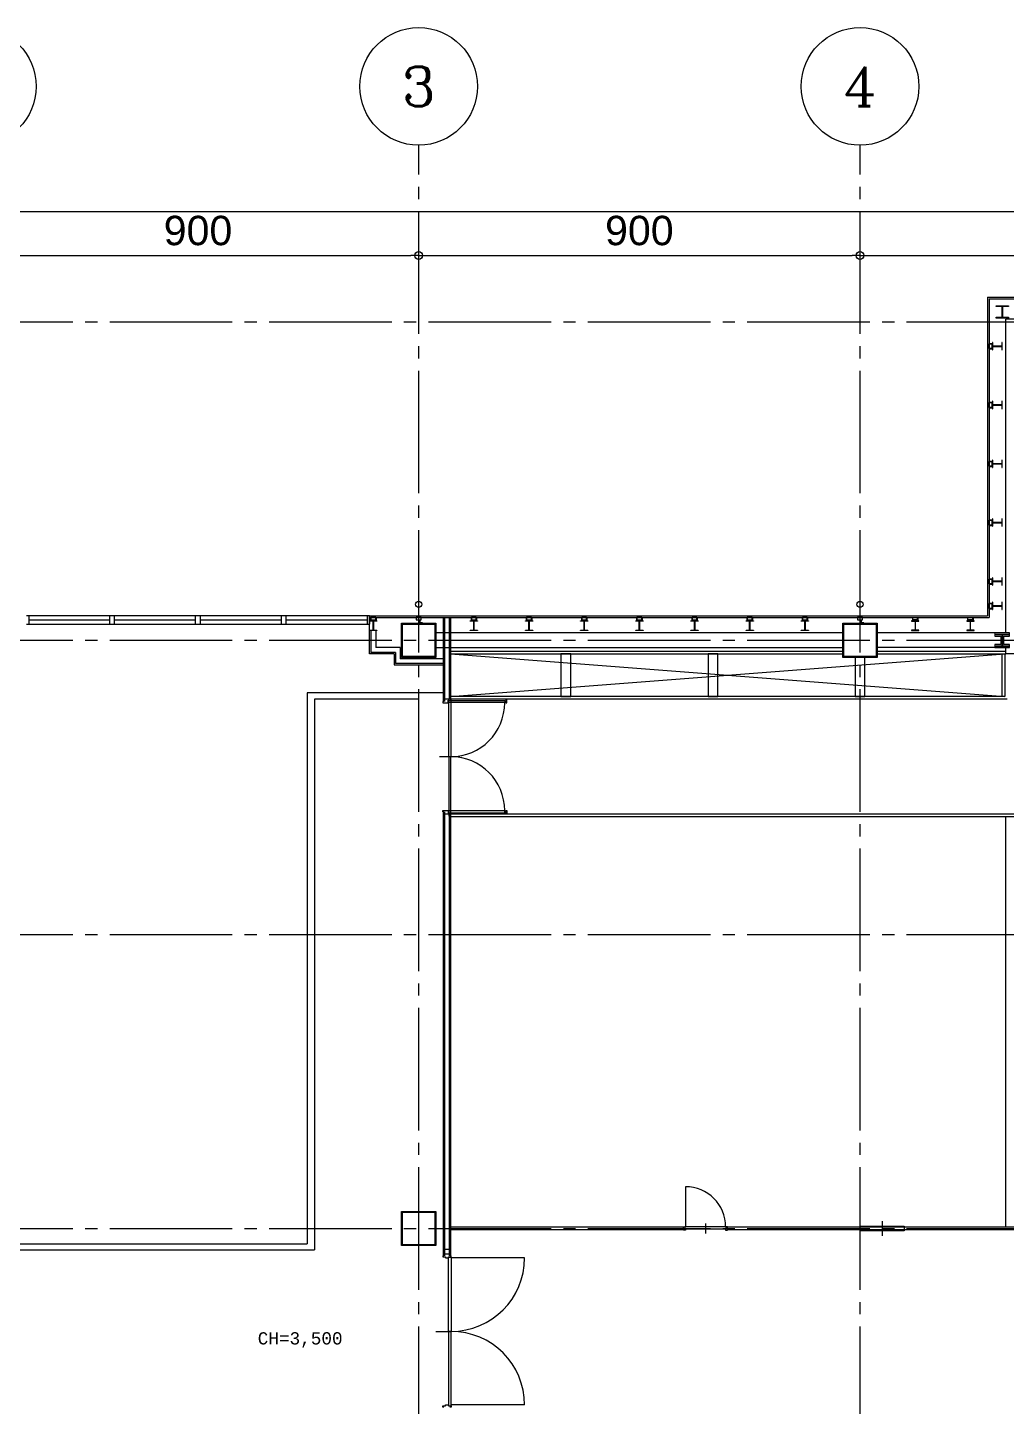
# Model space of a CAD drawing. Header units: millimetres. Extents: x -48783 to 30095, y 6477 to 24477.
# Drawn here: x 1002 to 2998, y 17187 to 20000 of the extents above; entities that cross this region are included whole.
import ezdxf
from ezdxf.enums import TextEntityAlignment as Align

# ---------------------------------------------------------------- set-up
doc = ezdxf.new("R2010")
doc.units = ezdxf.units.MM
doc.header["$LTSCALE"] = 100
doc.linetypes.add('X-N-FAB-L20$0$COL-CEN-LIN', pattern=[3.25, 2.5, -0.25, 0.25, -0.25])
for name, color, linetype in [('0-XREF', 7, 'Continuous'), ('X-N-FAB-L20$0$0-MC', 8, 'Continuous'), ('X-N-FAB-L20$0$0-NC', 8, 'Continuous'), ('X-N-FAB-L20$0$08', 8, 'Continuous'), ('X-N-FAB-L20$0$200K新增範圍', 8, 'Continuous'), ('X-N-FAB-L20$0$BLOCK', 8, 'Continuous'), ('X-N-FAB-L20$0$CCL', 8, 'X-N-FAB-L20$0$COL-CEN-LIN'), ('X-N-FAB-L20$0$COL-S', 8, 'Continuous')]:
    doc.layers.add(name, color=color, linetype=linetype)
doc.layers.add('X-N-FAB-L20$0$A-BLOCK', color=8, linetype='Continuous', plot=False)
doc.layers.add('X-N-FAB-L20$0$DIM', color=8, linetype='Continuous', plot=False)
doc.styles.add('X-N-FAB-L20$0$ATS', font='monotxt', dxfattribs={"bigfont": 'BIGFONT'})
doc.styles.add('X-N-FAB-L20$0$COL-NUM', font='romanc')
doc.styles.add('X-N-FAB-L20$0$DimStyUse', font='romans.shx', dxfattribs={"width": 0.7})
doc.styles.add('X-N-FAB-L20$0$Gen-Text', font='arial.ttf', dxfattribs={"height": 2.5})
doc.dimstyles.new('X-N-FAB-L20$0$CIRL', dxfattribs={"dimtxt": 30, "dimasz": 8, "dimexe": 8, "dimexo": 0, "dimgap": 5, "dimtad": 1, "dimdsep": 46, "dimtxsty": 'X-N-FAB-L20$0$DimStyUse', "dimblk": 'X-N-FAB-L20$0$_Origin', "dimcen": 10, "dimdle": 8, "dimclrt": 2, "dimazin": 0, "dimtfac": 1, "dimtix": 1, "dimtmove": 2, "dimatfit": 3, "dimfxl": 10, "dimtolj": 1, "dimarcsym": 0})

# ---------------------------------------------------------------- blocks, each defined once
blk = doc.blocks.new('X-N-FAB-L20$0$_Origin')
at = {"color": 0, "linetype": 'ByBlock', "lineweight": -2}
blk.add_line((0, 0), (-1, 0), dxfattribs=at)
blk.add_circle((0, 0), 0.5, dxfattribs=at)
blk = doc.blocks.new('*D133')
at = {"layer": 'DefPoints', "color": 0, "transparency": 16777216}
for p in [(27970, 9025), (1020, 8935), (27970, 8935)]:
    blk.add_point(p, dxfattribs=at)
at = {"layer": 'X-N-FAB-L20$0$DIM', "color": 0, "lineweight": -2, "transparency": 16777216}
for p, q in [((1020, 8935), (1020, 9045)), ((27970, 8935), (27970, 9045)), ((1036, 9025), (27954, 9025))]:
    blk.add_line(p, q, dxfattribs=at)
at = {"layer": 'X-N-FAB-L20$0$DIM', "color": 0, "lineweight": -2, "transparency": 16777216, "xscale": 16, "yscale": 16, "zscale": 16, "rotation": 180}
blk.add_blockref('X-N-FAB-L20$0$_Origin', (1020, 9025), dxfattribs=at)
at = {"layer": 'X-N-FAB-L20$0$DIM', "color": 0, "lineweight": -2, "transparency": 16777216, "xscale": 16, "yscale": 16, "zscale": 16}
blk.add_blockref('X-N-FAB-L20$0$_Origin', (27970, 9025), dxfattribs=at)
at = {"layer": 'X-N-FAB-L20$0$DIM', "color": 2, "transparency": 16777216, "insert": (14495, 9075.6), "char_height": 2.5, "attachment_point": 5, "style": 'X-N-FAB-L20$0$Gen-Text'}
blk.add_mtext('\\A1;{\\H24x;26950}', dxfattribs=at)
blk = doc.blocks.new('X-N-FAB-L20$0$cn-y')
at = {"layer": 'X-N-FAB-L20$0$0-MC'}
blk.add_circle((-50, 0), 50, dxfattribs=at)
at = {"layer": 'X-N-FAB-L20$0$0-NC', "style": 'X-N-FAB-L20$0$COL-NUM'}
blk.add_attdef('GRID-Y', text='', height=50, dxfattribs=at).set_placement((-50, 0), align=Align.MIDDLE_CENTER)
blk = doc.blocks.new('*D135')
at = {"layer": 'DefPoints', "color": 0, "transparency": 16777216}
for p in [(2820, 8935), (1920, 8845), (2820, 8845)]:
    blk.add_point(p, dxfattribs=at)
at = {"layer": 'X-N-FAB-L20$0$DIM', "color": 0, "lineweight": -2, "transparency": 16777216}
for p, q in [((1920, 8845), (1920, 8955)), ((2820, 8845), (2820, 8955)), ((1936, 8935), (2804, 8935))]:
    blk.add_line(p, q, dxfattribs=at)
at = {"layer": 'X-N-FAB-L20$0$DIM', "color": 0, "lineweight": -2, "transparency": 16777216, "xscale": 16, "yscale": 16, "zscale": 16, "rotation": 180}
blk.add_blockref('X-N-FAB-L20$0$_Origin', (1920, 8935), dxfattribs=at)
at = {"layer": 'X-N-FAB-L20$0$DIM', "color": 0, "lineweight": -2, "transparency": 16777216, "xscale": 16, "yscale": 16, "zscale": 16}
blk.add_blockref('X-N-FAB-L20$0$_Origin', (2820, 8935), dxfattribs=at)
at = {"layer": 'X-N-FAB-L20$0$DIM', "color": 2, "transparency": 16777216, "insert": (2370, 8985.6), "char_height": 2.5, "attachment_point": 5, "style": 'X-N-FAB-L20$0$Gen-Text'}
blk.add_mtext('\\A1;{\\H24x;900}', dxfattribs=at)
blk = doc.blocks.new('*D136')
at = {"layer": 'DefPoints', "color": 0, "transparency": 16777216}
for p in [(3720, 8935), (2820, 8845), (3720, 8845)]:
    blk.add_point(p, dxfattribs=at)
at = {"layer": 'X-N-FAB-L20$0$DIM', "color": 0, "lineweight": -2, "transparency": 16777216}
for p, q in [((2820, 8845), (2820, 8955)), ((3720, 8845), (3720, 8955)), ((2836, 8935), (3704, 8935))]:
    blk.add_line(p, q, dxfattribs=at)
at = {"layer": 'X-N-FAB-L20$0$DIM', "color": 0, "lineweight": -2, "transparency": 16777216, "xscale": 16, "yscale": 16, "zscale": 16, "rotation": 180}
blk.add_blockref('X-N-FAB-L20$0$_Origin', (2820, 8935), dxfattribs=at)
at = {"layer": 'X-N-FAB-L20$0$DIM', "color": 0, "lineweight": -2, "transparency": 16777216, "xscale": 16, "yscale": 16, "zscale": 16}
blk.add_blockref('X-N-FAB-L20$0$_Origin', (3720, 8935), dxfattribs=at)
at = {"layer": 'X-N-FAB-L20$0$DIM', "color": 2, "transparency": 16777216, "insert": (3270, 8985.6), "char_height": 2.5, "attachment_point": 5, "style": 'X-N-FAB-L20$0$Gen-Text'}
blk.add_mtext('\\A1;{\\H24x;900}', dxfattribs=at)
blk = doc.blocks.new('*D137')
at = {"layer": 'DefPoints', "color": 0, "transparency": 16777216}
for p in [(4620, 8935), (3720, 8845), (4620, 8845)]:
    blk.add_point(p, dxfattribs=at)
at = {"layer": 'X-N-FAB-L20$0$DIM', "color": 0, "lineweight": -2, "transparency": 16777216}
for p, q in [((3720, 8845), (3720, 8955)), ((4620, 8845), (4620, 8955)), ((3736, 8935), (4604, 8935))]:
    blk.add_line(p, q, dxfattribs=at)
at = {"layer": 'X-N-FAB-L20$0$DIM', "color": 0, "lineweight": -2, "transparency": 16777216, "xscale": 16, "yscale": 16, "zscale": 16, "rotation": 180}
blk.add_blockref('X-N-FAB-L20$0$_Origin', (3720, 8935), dxfattribs=at)
at = {"layer": 'X-N-FAB-L20$0$DIM', "color": 0, "lineweight": -2, "transparency": 16777216, "xscale": 16, "yscale": 16, "zscale": 16}
blk.add_blockref('X-N-FAB-L20$0$_Origin', (4620, 8935), dxfattribs=at)
at = {"layer": 'X-N-FAB-L20$0$DIM', "color": 2, "transparency": 16777216, "insert": (4170, 8985.6), "char_height": 2.5, "attachment_point": 5, "style": 'X-N-FAB-L20$0$Gen-Text'}
blk.add_mtext('\\A1;{\\H24x;900}', dxfattribs=at)
blk = doc.blocks.new('X-N-FAB-L20$0$A$Cc7bb84f0')
at = {"layer": 'X-N-FAB-L20$0$COL-S'}
for points in [[(0, 70), (70, 70), (70, 0), (0, 0)], [(2, 68), (68, 68), (68, 2), (2, 2)]]:
    blk.add_lwpolyline(points, close=True, dxfattribs=at)
blk = doc.blocks.new('X-N-FAB-L20$0$A$C1d07c4d4')
for centre in [(2517.4, 8198.6), (3417.4, 8198.6), (3417.4, 8198.6)]:
    blk.add_circle(centre, 6.25)
at = {"layer": 'X-N-FAB-L20$0$08'}
for p, q in [((3677.4, 8825), (4057.4, 8825)), ((3677.4, 8825), (3677.4, 8175)), ((3680.9, 8821.5), (4053.9, 8821.5)), ((3680.9, 8821.5), (3680.9, 8171.5)), ((4020.4, 8780), (3714.4, 8780)), ((3714.4, 8140), (3714.4, 8780)), ((2417.4, 8175), (1717.4, 8175)), ((1717.4, 8158), (2417.4, 8158)), ((1722.4, 8175), (1722.4, 8158)), ((1722.4, 8166.5), (1887.4, 8166.5)), ((1887.4, 8158), (1887.4, 8175)), ((1897.4, 8158), (1897.4, 8175)), ((1897.4, 8166.5), (2062.4, 8166.5)), ((2062.4, 8158), (2062.4, 8175)), ((2072.4, 8158), (2072.4, 8175)), ((2072.4, 8166.5), (2237.4, 8166.5)), ((2237.4, 8158), (2237.4, 8175)), ((2247.4, 8158), (2247.4, 8175)), ((2247.4, 8166.5), (2412.4, 8166.5)), ((2412.4, 8175), (2412.4, 8158)), ((2417.4, 8097.5), (2417.4, 8175)), ((2417.4, 8175), (2417.4, 8158)), ((2417.4, 8175), (3677.4, 8175)), ((2417.4, 8171.5), (3680.9, 8171.5)), ((2567.4, 8171.5), (2567.4, 8000)), ((2569.9, 8171.5), (2569.9, 8000)), ((2579.9, 8171.5), (2579.9, 8005)), ((2582.4, 8171.5), (2582.4, 8005)), ((2419.9, 8145), (2419.9, 8100)), ((2429.9, 8145), (2429.9, 8110)), ((3714.4, 8140), (3452.4, 8140)), ((2479.9, 8110), (2429.9, 8110)), ((2479.9, 8110), (2479.9, 8087.5)), ((2582.4, 8102.5), (3382.4, 8102.5)), ((3714.4, 8110), (3452.4, 8110)), ((3452.4, 8102.5), (3714.4, 8102.5)), ((3714.4, 8097.5), (3714.4, 8110)), ((2467.4, 8097.5), (2417.4, 8097.5)), ((2469.9, 8100), (2419.9, 8100)), ((2467.4, 8097.5), (2467.4, 8075)), ((2467.4, 8075), (2567.4, 8075)), ((2469.9, 8100), (2469.9, 8077.5)), ((2567.4, 8077.5), (2469.9, 8077.5)), ((2567.4, 8087.5), (2479.9, 8087.5)), ((2582.4, 8097.5), (3712.4, 8010)), ((2582.4, 8010), (3712.4, 8097.5)), ((2582.4, 8097.5), (3382.4, 8097.5)), ((3452.4, 8097.5), (3714.4, 8097.5)), ((3712.4, 8097.5), (3712.4, 8010)), ((3742.4, 8097.5), (3714.4, 8097.5)), ((2289.9, 8017.5), (2289.9, 6893.5)), ((2567.4, 8017.5), (2289.9, 8017.5)), ((2517.4, 8005), (2304.9, 8005)), ((2304.9, 8005), (2304.9, 6881.5)), ((3712.4, 8010), (2582.4, 8010)), ((3717.4, 8005), (2582.4, 8005)), ((2589.9, 7887.5), (2559.9, 7887.5)), ((2567.4, 7775), (2567.4, 6869.5)), ((2569.9, 7775), (2569.9, 6869.5)), ((2579.9, 7770), (2579.9, 6869.5)), ((2582.4, 7770), (2582.4, 6869.5)), ((3732.4, 7770), (2582.4, 7770)), ((3732.4, 7765), (2582.4, 7765)), ((3714.9, 6927.5), (3714.9, 7765)), ((3061.5, 7010.3), (3061.5, 6928.5)), ((3057.4, 6927.5), (2582.4, 6927.5)), ((3057.4, 6922.5), (2582.4, 6922.5)), ((3102.4, 6935), (3102.4, 6915)), ((3747.4, 6927.5), (3147.4, 6927.5)), ((3747.4, 6922.5), (3147.4, 6922.5)), ((3462.4, 6940), (3462.4, 6910)), ((1667.4, 6893.5), (2289.9, 6893.5)), ((1314.8, 6881.5), (2304.9, 6881.5)), ((2733.4, 6865), (2583.4, 6865)), ((2552.4, 6715), (2582.4, 6715)), ((2733.4, 6565), (2583.4, 6565))]:
    blk.add_line(p, q, dxfattribs=at)
for points in [[(3719.9, 8782.5), (3694.9, 8782.5), (3694.9, 8783.9), (3707, 8783.9), (3707, 8806.1), (3694.9, 8806.1), (3694.9, 8807.5), (3719.9, 8807.5), (3719.9, 8806.1), (3707.9, 8806.1), (3707.9, 8783.9), (3719.9, 8783.9)], [(3685.9, 8730), (3685.9, 8720), (3680.9, 8720), (3680.9, 8730)], [(3682.4, 8730.6), (3687.4, 8730.6), (3687.4, 8725.6), (3686.8, 8725.6), (3686.8, 8730), (3682.4, 8730)], [(3682.4, 8719.4), (3687.4, 8719.4), (3687.4, 8724.4), (3686.8, 8724.4), (3686.8, 8720), (3682.4, 8720)], [(3687.4, 8732.5), (3687.4, 8717.5), (3688.3, 8717.5), (3688.3, 8724.7), (3706.5, 8724.7), (3706.5, 8717.5), (3707.4, 8717.5), (3707.4, 8732.5), (3706.5, 8732.5), (3706.5, 8725.3), (3688.3, 8725.3), (3688.3, 8732.5)], [(3685.9, 8610), (3685.9, 8600), (3680.9, 8600), (3680.9, 8610)], [(3682.4, 8610.6), (3687.4, 8610.6), (3687.4, 8605.6), (3686.8, 8605.6), (3686.8, 8610), (3682.4, 8610)], [(3687.4, 8612.5), (3687.4, 8597.5), (3688.3, 8597.5), (3688.3, 8604.7), (3706.5, 8604.7), (3706.5, 8597.5), (3707.4, 8597.5), (3707.4, 8612.5), (3706.5, 8612.5), (3706.5, 8605.3), (3688.3, 8605.3), (3688.3, 8612.5)], [(3682.4, 8599.4), (3687.4, 8599.4), (3687.4, 8604.4), (3686.8, 8604.4), (3686.8, 8600), (3682.4, 8600)], [(3685.9, 8490), (3685.9, 8480), (3680.9, 8480), (3680.9, 8490)], [(3682.4, 8490.6), (3687.4, 8490.6), (3687.4, 8485.6), (3686.8, 8485.6), (3686.8, 8490), (3682.4, 8490)], [(3682.4, 8479.4), (3687.4, 8479.4), (3687.4, 8484.4), (3686.8, 8484.4), (3686.8, 8480), (3682.4, 8480)], [(3687.4, 8492.5), (3687.4, 8477.5), (3688.3, 8477.5), (3688.3, 8484.7), (3706.5, 8484.7), (3706.5, 8477.5), (3707.4, 8477.5), (3707.4, 8492.5), (3706.5, 8492.5), (3706.5, 8485.3), (3688.3, 8485.3), (3688.3, 8492.5)], [(3685.9, 8370), (3685.9, 8360), (3680.9, 8360), (3680.9, 8370)], [(3682.4, 8370.6), (3687.4, 8370.6), (3687.4, 8365.6), (3686.8, 8365.6), (3686.8, 8370), (3682.4, 8370)], [(3682.4, 8359.4), (3687.4, 8359.4), (3687.4, 8364.4), (3686.8, 8364.4), (3686.8, 8360), (3682.4, 8360)], [(3687.4, 8372.5), (3687.4, 8357.5), (3688.3, 8357.5), (3688.3, 8364.7), (3706.5, 8364.7), (3706.5, 8357.5), (3707.4, 8357.5), (3707.4, 8372.5), (3706.5, 8372.5), (3706.5, 8365.3), (3688.3, 8365.3), (3688.3, 8372.5)], [(3685.9, 8250), (3685.9, 8240), (3680.9, 8240), (3680.9, 8250)], [(3682.4, 8250.6), (3687.4, 8250.6), (3687.4, 8245.6), (3686.8, 8245.6), (3686.8, 8250), (3682.4, 8250)], [(3682.4, 8239.4), (3687.4, 8239.4), (3687.4, 8244.4), (3686.8, 8244.4), (3686.8, 8240), (3682.4, 8240)], [(3687.4, 8252.5), (3687.4, 8237.5), (3688.3, 8237.5), (3688.3, 8244.7), (3706.5, 8244.7), (3706.5, 8237.5), (3707.4, 8237.5), (3707.4, 8252.5), (3706.5, 8252.5), (3706.5, 8245.3), (3688.3, 8245.3), (3688.3, 8252.5)], [(3685.9, 8200), (3685.9, 8190), (3680.9, 8190), (3680.9, 8200)], [(3682.4, 8200.6), (3687.4, 8200.6), (3687.4, 8195.6), (3686.8, 8195.6), (3686.8, 8200), (3682.4, 8200)], [(3682.4, 8189.4), (3687.4, 8189.4), (3687.4, 8194.4), (3686.8, 8194.4), (3686.8, 8190), (3682.4, 8190)], [(3687.4, 8202.5), (3687.4, 8187.5), (3688.3, 8187.5), (3688.3, 8194.7), (3706.5, 8194.7), (3706.5, 8187.5), (3707.4, 8187.5), (3707.4, 8202.5), (3706.5, 8202.5), (3706.5, 8195.3), (3688.3, 8195.3), (3688.3, 8202.5)], [(2417.4, 8165), (2432.4, 8165), (2432.4, 8164.1), (2425.2, 8164.1), (2425.2, 8145.9), (2432.4, 8145.9), (2432.4, 8145), (2417.4, 8145), (2417.4, 8145.9), (2424.6, 8145.9), (2424.6, 8164.1), (2417.4, 8164.1)], [(2419.3, 8170), (2419.3, 8165), (2424.3, 8165), (2424.3, 8165.6), (2419.9, 8165.6), (2419.9, 8170)], [(2419.9, 8166.5), (2429.9, 8166.5), (2429.9, 8171.5), (2419.9, 8171.5)], [(2430.5, 8170), (2430.5, 8165), (2425.5, 8165), (2425.5, 8165.6), (2429.9, 8165.6), (2429.9, 8170)], [(2482.4, 8090), (2482.4, 8160), (2552.4, 8160), (2552.4, 8090)], [(2484.4, 8092), (2484.4, 8158), (2550.4, 8158), (2550.4, 8092)], [(2512.4, 8166.5), (2522.4, 8166.5), (2522.4, 8171.5), (2512.4, 8171.5)], [(2514.9, 8166.5), (2519.9, 8166.5), (2519.9, 8161.5), (2519.3, 8161.5), (2519.3, 8165.9), (2514.9, 8165.9)], [(2516.4, 8175), (2518.4, 8175), (2518.4, 8171.5), (2516.4, 8171.5)], [(2519.9, 8165), (2519.9, 8160), (2524.9, 8160), (2524.9, 8160.6), (2520.5, 8160.6), (2520.5, 8165)], [(2622.4, 8165), (2637.4, 8165), (2637.4, 8164.1), (2630.2, 8164.1), (2630.2, 8145.9), (2637.4, 8145.9), (2637.4, 8145), (2622.4, 8145), (2622.4, 8145.9), (2629.6, 8145.9), (2629.6, 8164.1), (2622.4, 8164.1)], [(2624.3, 8170), (2624.3, 8165), (2629.3, 8165), (2629.3, 8165.6), (2624.9, 8165.6), (2624.9, 8170)], [(2624.9, 8166.5), (2634.9, 8166.5), (2634.9, 8171.5), (2624.9, 8171.5)], [(2635.5, 8170), (2635.5, 8165), (2630.5, 8165), (2630.5, 8165.6), (2634.9, 8165.6), (2634.9, 8170)], [(2734.9, 8165), (2749.9, 8165), (2749.9, 8164.1), (2742.7, 8164.1), (2742.7, 8145.9), (2749.9, 8145.9), (2749.9, 8145), (2734.9, 8145), (2734.9, 8145.9), (2742.1, 8145.9), (2742.1, 8164.1), (2734.9, 8164.1)], [(2736.8, 8170), (2736.8, 8165), (2741.8, 8165), (2741.8, 8165.6), (2737.4, 8165.6), (2737.4, 8170)], [(2737.4, 8166.5), (2747.4, 8166.5), (2747.4, 8171.5), (2737.4, 8171.5)], [(2748, 8170), (2748, 8165), (2743, 8165), (2743, 8165.6), (2747.4, 8165.6), (2747.4, 8170)], [(2847.4, 8165), (2862.4, 8165), (2862.4, 8164.1), (2855.2, 8164.1), (2855.2, 8145.9), (2862.4, 8145.9), (2862.4, 8145), (2847.4, 8145), (2847.4, 8145.9), (2854.6, 8145.9), (2854.6, 8164.1), (2847.4, 8164.1)], [(2849.3, 8170), (2849.3, 8165), (2854.3, 8165), (2854.3, 8165.6), (2849.9, 8165.6), (2849.9, 8170)], [(2849.9, 8166.5), (2859.9, 8166.5), (2859.9, 8171.5), (2849.9, 8171.5)], [(2860.5, 8170), (2860.5, 8165), (2855.5, 8165), (2855.5, 8165.6), (2859.9, 8165.6), (2859.9, 8170)], [(2959.9, 8165), (2974.9, 8165), (2974.9, 8164.1), (2967.7, 8164.1), (2967.7, 8145.9), (2974.9, 8145.9), (2974.9, 8145), (2959.9, 8145), (2959.9, 8145.9), (2967.1, 8145.9), (2967.1, 8164.1), (2959.9, 8164.1)], [(2961.8, 8170), (2961.8, 8165), (2966.8, 8165), (2966.8, 8165.6), (2962.4, 8165.6), (2962.4, 8170)], [(2962.4, 8166.5), (2972.4, 8166.5), (2972.4, 8171.5), (2962.4, 8171.5)], [(2973, 8170), (2973, 8165), (2968, 8165), (2968, 8165.6), (2972.4, 8165.6), (2972.4, 8170)], [(3072.4, 8165), (3087.4, 8165), (3087.4, 8164.1), (3080.2, 8164.1), (3080.2, 8145.9), (3087.4, 8145.9), (3087.4, 8145), (3072.4, 8145), (3072.4, 8145.9), (3079.6, 8145.9), (3079.6, 8164.1), (3072.4, 8164.1)], [(3074.3, 8170), (3074.3, 8165), (3079.3, 8165), (3079.3, 8165.6), (3074.9, 8165.6), (3074.9, 8170)], [(3074.9, 8166.5), (3084.9, 8166.5), (3084.9, 8171.5), (3074.9, 8171.5)], [(3085.5, 8170), (3085.5, 8165), (3080.5, 8165), (3080.5, 8165.6), (3084.9, 8165.6), (3084.9, 8170)], [(3184.9, 8165), (3199.9, 8165), (3199.9, 8164.1), (3192.7, 8164.1), (3192.7, 8145.9), (3199.9, 8145.9), (3199.9, 8145), (3184.9, 8145), (3184.9, 8145.9), (3192.1, 8145.9), (3192.1, 8164.1), (3184.9, 8164.1)], [(3186.8, 8170), (3186.8, 8165), (3191.8, 8165), (3191.8, 8165.6), (3187.4, 8165.6), (3187.4, 8170)], [(3187.4, 8166.5), (3197.4, 8166.5), (3197.4, 8171.5), (3187.4, 8171.5)], [(3198, 8170), (3198, 8165), (3193, 8165), (3193, 8165.6), (3197.4, 8165.6), (3197.4, 8170)], [(3297.4, 8165), (3312.4, 8165), (3312.4, 8164.1), (3305.2, 8164.1), (3305.2, 8145.9), (3312.4, 8145.9), (3312.4, 8145), (3297.4, 8145), (3297.4, 8145.9), (3304.6, 8145.9), (3304.6, 8164.1), (3297.4, 8164.1)], [(3299.3, 8170), (3299.3, 8165), (3304.3, 8165), (3304.3, 8165.6), (3299.9, 8165.6), (3299.9, 8170)], [(3299.9, 8166.5), (3309.9, 8166.5), (3309.9, 8171.5), (3299.9, 8171.5)], [(3310.5, 8170), (3310.5, 8165), (3305.5, 8165), (3305.5, 8165.6), (3309.9, 8165.6), (3309.9, 8170)], [(3382.4, 8090), (3382.4, 8160), (3452.4, 8160), (3452.4, 8090)], [(3384.4, 8092), (3384.4, 8158), (3450.4, 8158), (3450.4, 8092)], [(3412.4, 8166.5), (3422.4, 8166.5), (3422.4, 8171.5), (3412.4, 8171.5)], [(3414.9, 8166.5), (3419.9, 8166.5), (3419.9, 8161.5), (3419.3, 8161.5), (3419.3, 8165.9), (3414.9, 8165.9)], [(3416.4, 8175), (3418.4, 8175), (3418.4, 8171.5), (3416.4, 8171.5)], [(3419.9, 8165), (3419.9, 8160), (3424.9, 8160), (3424.9, 8160.6), (3420.5, 8160.6), (3420.5, 8165)], [(3537.4, 8165), (3522.4, 8165), (3522.4, 8164.1), (3529.6, 8164.1), (3529.6, 8145.9), (3522.4, 8145.9), (3522.4, 8145), (3537.4, 8145), (3537.4, 8145.9), (3530.2, 8145.9), (3530.2, 8164.1), (3537.4, 8164.1)], [(3524.3, 8170), (3524.3, 8165), (3529.3, 8165), (3529.3, 8165.6), (3524.9, 8165.6), (3524.9, 8170)], [(3534.9, 8166.5), (3524.9, 8166.5), (3524.9, 8171.5), (3534.9, 8171.5)], [(3535.5, 8170), (3535.5, 8165), (3530.5, 8165), (3530.5, 8165.6), (3534.9, 8165.6), (3534.9, 8170)], [(3649.9, 8165), (3634.9, 8165), (3634.9, 8164.1), (3642.1, 8164.1), (3642.1, 8145.9), (3634.9, 8145.9), (3634.9, 8145), (3649.9, 8145), (3649.9, 8145.9), (3642.7, 8145.9), (3642.7, 8164.1), (3649.9, 8164.1)], [(3636.8, 8170), (3636.8, 8165), (3641.8, 8165), (3641.8, 8165.6), (3637.4, 8165.6), (3637.4, 8170)], [(3647.4, 8166.5), (3637.4, 8166.5), (3637.4, 8171.5), (3647.4, 8171.5)], [(3648, 8170), (3648, 8165), (3643, 8165), (3643, 8165.6), (3647.4, 8165.6), (3647.4, 8170)], [(2552.4, 8110), (3382.4, 8110), (3382.4, 8140), (2552.4, 8140)], [(3722.4, 8140), (3692.4, 8140), (3692.4, 8133.6), (3704.5, 8133.6), (3704.5, 8116.4), (3692.4, 8116.4), (3692.4, 8110), (3722.4, 8110), (3722.4, 8116.4), (3710.4, 8116.4), (3710.4, 8133.6), (3722.4, 8133.6)], [(3719.9, 8112.5), (3694.9, 8112.5), (3694.9, 8113.9), (3707, 8113.9), (3707, 8136.1), (3694.9, 8136.1), (3694.9, 8137.5), (3719.9, 8137.5), (3719.9, 8136.1), (3707.9, 8136.1), (3707.9, 8113.9), (3719.9, 8113.9)], [(2807.4, 8010), (2827.4, 8010), (2827.4, 8097.5), (2807.4, 8097.5)], [(3107.4, 8010), (3127.4, 8010), (3127.4, 8097.5), (3107.4, 8097.5)], [(3407.4, 8010), (3427.4, 8010), (3427.4, 8090), (3407.4, 8090)], [(2578.9, 8002), (2692.9, 8002), (2692.9, 7998), (2578.9, 7998)], [(2582.9, 7887.5), (2578.9, 7887.5), (2578.9, 8002), (2582.9, 8002)], [(2582.9, 7887.5), (2578.9, 7887.5), (2578.9, 7773), (2582.9, 7773)], [(2578.9, 7773), (2692.9, 7773), (2692.9, 7777), (2578.9, 7777)], [(2482.4, 6890), (2482.4, 6960), (2552.4, 6960), (2552.4, 6890)], [(2484.4, 6892), (2484.4, 6958), (2550.4, 6958), (2550.4, 6892)], [(3061.5, 6924), (3061.5, 6921.5), (3057.4, 6921.5), (3057.4, 6928.5), (3059.9, 6928.5), (3059.9, 6924)], [(3144.4, 6928.5), (3060.4, 6928.5), (3060.4, 6924.5), (3144.4, 6924.5)], [(3143.3, 6924), (3143.3, 6921.5), (3147.4, 6921.5), (3147.4, 6928.5), (3144.9, 6928.5), (3144.9, 6924)], [(3417.4, 6920), (3417.4, 6930), (3507.4, 6930), (3507.4, 6920)], [(2579.9, 6882.5), (2579.9, 6872.5), (2569.9, 6872.5), (2569.9, 6882.5)], [(2583.4, 6866.5), (2583.4, 6715), (2578.4, 6715), (2578.4, 6866.5)], [(2583.4, 6563.5), (2583.4, 6715), (2578.4, 6715), (2578.4, 6563.5)]]:
    blk.add_lwpolyline(points, close=True, dxfattribs=at)
for points in [[(2417.4, 8171.5), (2509.9, 8171.5)], [(2513.7, 8175.2), (2516.7, 8175.2), (2516.7, 8173.6), (2518.2, 8173.6), (2518.2, 8175.2), (2521.2, 8175.2)], [(3413.7, 8175.2), (3416.7, 8175.2), (3416.7, 8173.6), (3418.2, 8173.6), (3418.2, 8175.2), (3421.2, 8175.2)], [(3712.4, 8010), (3707.4, 8010), (3707.4, 8097.5), (3712.4, 8097.5)], [(2568.9, 8000), (2566.4, 8000), (2566.4, 7997.5), (2578.4, 7997.5), (2577.4, 7998.5), (2577.4, 8003), (2583.4, 8003), (2583.4, 8005), (2580.9, 8005)], [(2578.9, 8009), (2579.9, 8009), (2579.9, 8005), (2569.9, 8005), (2569.9, 8009), (2570.9, 8009)], [(2694.9, 8005), (2694.9, 7997.5), (2697.4, 7997.5), (2697.4, 8005), (2694.9, 8005)], [(2568.9, 7775), (2566.4, 7775), (2566.4, 7777.5), (2578.4, 7777.5), (2577.4, 7776.5), (2577.4, 7772), (2583.4, 7772), (2583.4, 7770), (2580.9, 7770)], [(2578.9, 7766), (2579.9, 7766), (2579.9, 7770), (2569.9, 7770), (2569.9, 7766), (2570.9, 7766)], [(2694.9, 7770), (2694.9, 7777.5), (2697.4, 7777.5), (2697.4, 7770), (2694.9, 7770)], [(2568.9, 6869.5), (2566.4, 6869.5), (2566.4, 6867), (2571.9, 6867), (2571.9, 6865), (2577.9, 6865), (2577.9, 6867), (2583.4, 6867), (2583.4, 6869.5), (2580.9, 6869.5)], [(2568.9, 6560.5), (2566.4, 6560.5), (2566.4, 6563), (2571.9, 6563), (2571.9, 6565), (2577.9, 6565), (2577.9, 6563), (2583.4, 6563), (2583.4, 6560.5), (2580.9, 6560.5)]]:
    blk.add_lwpolyline(points, dxfattribs=at)
for centre, radius, start, end in [((2580.9, 8000), 2.83, 45, 225), ((2582.9, 7997.5), 110, 270, 0), ((2582.9, 7777.5), 110, 0, 90), ((2580.9, 7775), 2.83, 135, 315), ((3061.5, 6928.5), 81.8, 0, 90), ((2583.4, 6865), 150, 270, 0), ((2583.4, 6565), 150, 0, 90)]:
    blk.add_arc(centre, radius, start, end, dxfattribs=at)
at = {"layer": 'X-N-FAB-L20$0$08', "style": 'X-N-FAB-L20$0$ATS'}
blk.add_text('CH=3,500', height=25, dxfattribs=at).set_placement((2275.7, 6700.9), align=Align.MIDDLE_CENTER)
blk = doc.blocks.new('X-N-FAB-L20$0$A$C20c95bda')
at = {"layer": 'X-N-FAB-L20$0$CCL'}
for p, q in [((2820, 0), (2820, 9160)), ((3720, 0), (3720, 9160)), ((240, 8800), (28330, 8800)), ((240, 8150), (28330, 8150)), ((240, 7550), (28330, 7550)), ((240, 6950), (28330, 6950))]:
    blk.add_line(p, q, dxfattribs=at)
at = {"layer": 'X-N-FAB-L20$0$200K新增範圍'}
for p in [(2785, 8115), (3685, 8115), (2785, 6915)]:
    blk.add_blockref('X-N-FAB-L20$0$A$Cc7bb84f0', p, dxfattribs=at)
at = {"layer": 'X-N-FAB-L20$0$A-BLOCK'}
ref = blk.add_blockref('X-N-FAB-L20$0$cn-y', (2040, 9280), dxfattribs=dict(at, xscale=2.399999999999997, yscale=2.399999999999997, zscale=2.399999999999997))
ref.add_attrib('GRID-Y', '2', dxfattribs={"layer": 'X-N-FAB-L20$0$0-NC', "height": 80, "style": 'X-N-FAB-L20$0$COL-NUM'}).set_placement((1920, 9280), align=Align.MIDDLE_CENTER)
ref = blk.add_blockref('X-N-FAB-L20$0$cn-y', (2940, 9280), dxfattribs=dict(at, xscale=2.399999999999997, yscale=2.399999999999997, zscale=2.399999999999997))
ref.add_attrib('GRID-Y', '3', dxfattribs={"layer": 'X-N-FAB-L20$0$0-NC', "height": 80, "style": 'X-N-FAB-L20$0$COL-NUM'}).set_placement((2820, 9280), align=Align.MIDDLE_CENTER)
ref = blk.add_blockref('X-N-FAB-L20$0$cn-y', (3840, 9280), dxfattribs=dict(at, xscale=2.399999999999997, yscale=2.399999999999997, zscale=2.399999999999997))
ref.add_attrib('GRID-Y', '4', dxfattribs={"layer": 'X-N-FAB-L20$0$0-NC', "height": 80, "style": 'X-N-FAB-L20$0$COL-NUM'}).set_placement((3720, 9280), align=Align.MIDDLE_CENTER)
at = {"layer": 'X-N-FAB-L20$0$DIM'}
for base, p1, p2, picture, middle in [((27970, 9025), (1020, 8935), (27970, 8935), '*D133', (14495, 9075.634)), ((2820, 8935), (1920, 8845), (2820, 8845), '*D135', (2370, 8985.634)), ((3720, 8935), (2820, 8845), (3720, 8845), '*D136', (3270, 8985.634)), ((4620, 8935), (3720, 8845), (4620, 8845), '*D137', (4170, 8985.634))]:
    dim = blk.add_linear_dim(base=base, p1=p1, p2=p2, text='{\\H24x;<>}', dimstyle='X-N-FAB-L20$0$CIRL', override={"dimtxt": 60, "dimasz": 16, "dimexe": 20, "dimgap": 20, "dimtxsty": 'X-N-FAB-L20$0$Gen-Text'}, dxfattribs=at)
    dim.commit()
    dim.dimension.update_dxf_attribs({"geometry": picture, "text_midpoint": middle})
blk = doc.blocks.new('X-N-FAB-L20')
blk.add_blockref('X-N-FAB-L20$0$A$C1d07c4d4', (-717.4, 10625))
at = {"layer": 'X-N-FAB-L20$0$BLOCK'}
blk.add_blockref('X-N-FAB-L20$0$A$C20c95bda', (-1020, 10600), dxfattribs=at)

msp = doc.modelspace()

# ---------------------------------------------------------------- block references
at = {"layer": '0-XREF'}
msp.add_blockref('X-N-FAB-L20', (0, 0), dxfattribs=at)

doc.saveas('drawing.dxf')
